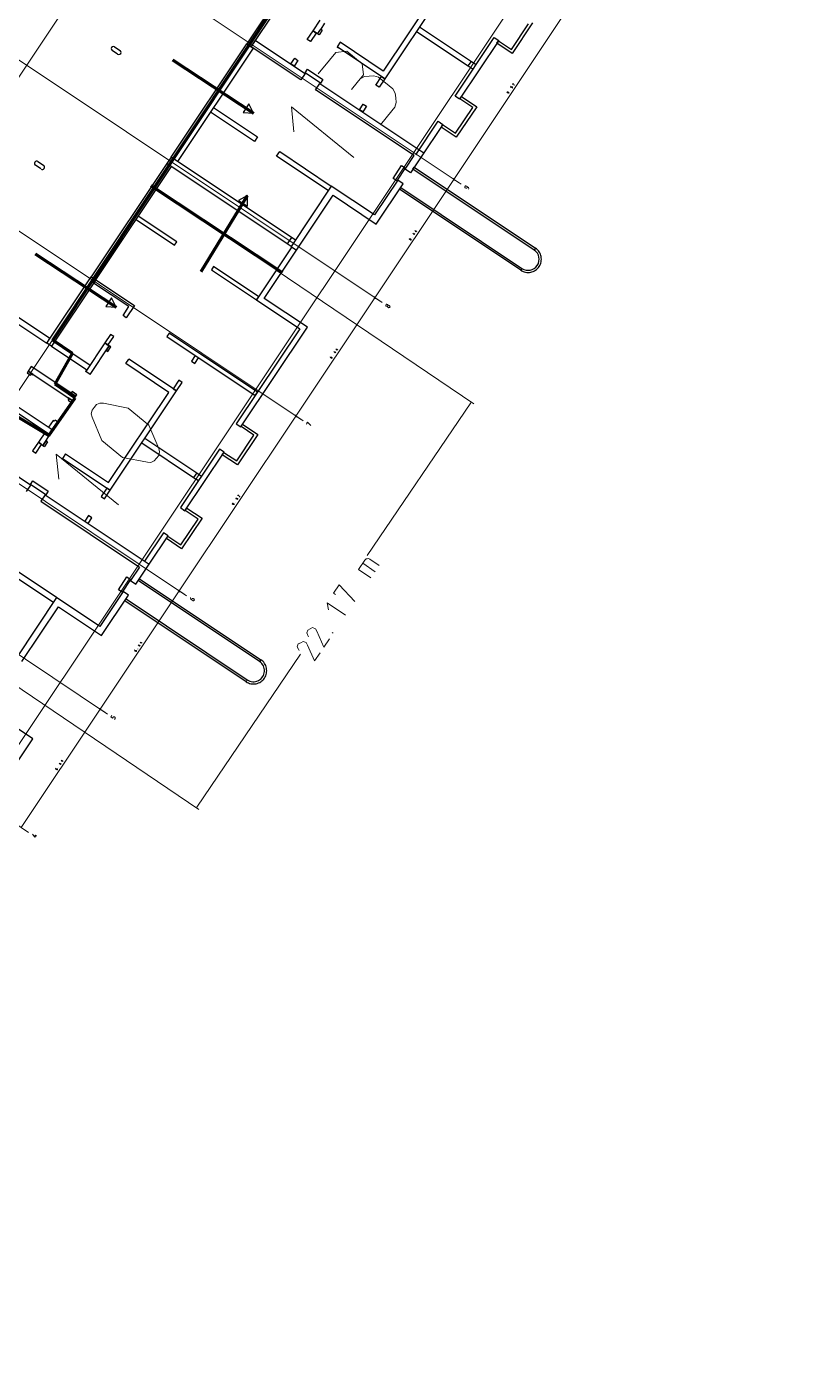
# Model space of a CAD drawing. Header units: metres. Extents: x 2680825 to 2680948, y 1252357 to 1252484.
# Drawn here: x 2680894.9 to 2680929.9, y 1252365.5 to 1252425.8 of the extents above; entities that cross this region are included whole.
import ezdxf

# ---------------------------------------------------------------- set-up
doc = ezdxf.new("R2010")
doc.units = ezdxf.units.M
doc.layers.add('0_BemassungAdo', color=5, linetype='Continuous', lineweight=0)
doc.layers.add('Bemaßung', color=7, linetype='Continuous', lineweight=13)
doc.layers.add('etappierung', color=7, linetype='Continuous')
doc.layers.add('geometrie', color=7, linetype='Continuous')
doc.layers.get('0_BemassungAdo').off()

# ---------------------------------------------------------------- blocks, each defined once
blk = doc.blocks.new('asdölkfasdiouhqreq')
at = {"layer": 'Bemaßung'}
for p, q in [((74.522, 26.167), (75.33, 26.975)), ((75.33, 26.975), (75.33, 23.339)), ((77.249, 26.975), (78.057, 26.975)), ((78.057, 26.975), (78.503, 26.975)), ((78.503, 26.975), (78.865, 26.613)), ((78.865, 26.613), (78.865, 26.167)), ((78.865, 26.167), (78.865, 25.721)), ((77.653, 25.359), (78.057, 25.359)), ((78.503, 25.359), (78.057, 25.359)), ((78.057, 25.359), (78.271, 25.359)), ((78.271, 25.359), (78.477, 25.274)), ((78.865, 25.721), (78.503, 25.359)), ((55.614, 24.485), (56.422, 25.293)), ((56.422, 25.293), (56.422, 21.657)), ((58.745, 25.091), (58.206, 24.081)), ((58.84, 25.218), (58.745, 25.091)), ((58.99, 25.293), (58.84, 25.218)), ((59.149, 25.293), (58.99, 25.293)), ((59.308, 25.293), (59.149, 25.293)), ((59.458, 25.218), (59.308, 25.293)), ((59.553, 25.091), (59.458, 25.218)), ((60.092, 24.081), (59.553, 25.091)), ((78.477, 25.274), (78.628, 25.122)), ((78.628, 25.122), (78.78, 24.971)), ((78.78, 24.971), (78.865, 24.765)), ((78.865, 24.765), (78.865, 24.551)), ((78.865, 24.551), (78.865, 24.147)), ((78.865, 24.147), (78.865, 23.932)), ((58.206, 24.081), (58.206, 22.869)), ((60.092, 22.869), (60.092, 24.081)), ((78.628, 23.575), (78.477, 23.424)), ((78.78, 23.727), (78.628, 23.575)), ((78.865, 23.932), (78.78, 23.727)), ((78.057, 23.339), (77.249, 23.339)), ((78.271, 23.339), (78.057, 23.339)), ((78.477, 23.424), (78.271, 23.339)), ((58.206, 22.869), (58.745, 21.859)), ((59.553, 21.859), (60.092, 22.869)), ((58.745, 21.859), (58.84, 21.732)), ((58.84, 21.732), (58.99, 21.657)), ((59.308, 21.657), (59.458, 21.732)), ((59.458, 21.732), (59.553, 21.859)), ((58.99, 21.657), (59.149, 21.657)), ((59.149, 21.657), (59.308, 21.657)), ((81.996, 19.82), (82.005, 19.831)), ((81.997, 19.808), (81.996, 19.82)), ((81.998, 19.798), (81.997, 19.808)), ((81.999, 19.792), (81.998, 19.798)), ((82.001, 19.787), (81.999, 19.792)), ((82.006, 19.783), (82.001, 19.787)), ((82.005, 19.831), (82.017, 19.832)), ((82.01, 19.779), (82.006, 19.783)), ((82.016, 19.777), (82.01, 19.779)), ((82.034, 19.741), (82.015, 19.734)), ((82.022, 19.778), (82.016, 19.777)), ((82.017, 19.832), (82.029, 19.833)), ((82.044, 19.78), (82.022, 19.778)), ((82.029, 19.833), (82.039, 19.825)), ((82.045, 19.76), (82.034, 19.741)), ((82.039, 19.825), (82.04, 19.813)), ((82.04, 19.813), (82.044, 19.78)), ((82.044, 19.78), (82.045, 19.76)), ((82.151, 19.747), (82.15, 19.752)), ((82.331, 19.862), (82.288, 19.858)), ((82.288, 19.858), (82.292, 19.815)), ((82.292, 19.815), (82.314, 19.817)), ((82.319, 19.763), (82.297, 19.761)), ((82.314, 19.817), (82.32, 19.817)), ((82.325, 19.763), (82.319, 19.763)), ((82.32, 19.817), (82.325, 19.816)), ((82.325, 19.816), (82.33, 19.812)), ((82.33, 19.766), (82.325, 19.763)), ((82.33, 19.812), (82.334, 19.808)), ((82.334, 19.77), (82.33, 19.766)), ((82.334, 19.808), (82.337, 19.803)), ((82.337, 19.775), (82.334, 19.77)), ((82.337, 19.803), (82.338, 19.797)), ((82.339, 19.781), (82.337, 19.775)), ((82.338, 19.797), (82.339, 19.786)), ((82.339, 19.786), (82.339, 19.781)), ((82.436, 19.856), (82.438, 19.862)), ((82.438, 19.862), (82.443, 19.873)), ((82.443, 19.873), (82.456, 19.877)), ((82.478, 19.844), (82.444, 19.775)), ((82.444, 19.775), (82.487, 19.779)), ((82.456, 19.877), (82.467, 19.872)), ((82.467, 19.872), (82.478, 19.867)), ((82.478, 19.867), (82.483, 19.855)), ((82.483, 19.855), (82.478, 19.844)), ((74.058, 19.046), (74.069, 19.065)), ((74.06, 19.025), (74.058, 19.046)), ((74.06, 19.025), (74.081, 19.028)), ((74.063, 18.993), (74.06, 19.025)), ((74.064, 18.981), (74.063, 18.993)), ((74.075, 18.972), (74.064, 18.981)), ((74.069, 19.065), (74.088, 19.072)), ((74.087, 18.973), (74.075, 18.972)), ((74.081, 19.028), (74.087, 19.028)), ((74.087, 19.028), (74.093, 19.026)), ((74.099, 18.974), (74.087, 18.973)), ((74.093, 19.026), (74.097, 19.023)), ((74.097, 19.023), (74.102, 19.019)), ((74.107, 18.985), (74.099, 18.974)), ((74.102, 19.019), (74.105, 19.014)), ((74.105, 19.014), (74.105, 19.008)), ((74.105, 19.008), (74.106, 18.997)), ((74.106, 18.997), (74.107, 18.985)), ((74.211, 18.985), (74.211, 18.991)), ((74.37, 19.099), (74.356, 19.021)), ((74.356, 19.021), (74.41, 19.026)), ((74.392, 19.046), (74.396, 19.003)), ((74.517, 19.113), (74.502, 19.035)), ((74.502, 19.035), (74.556, 19.04)), ((74.538, 19.06), (74.542, 19.017)), ((67.65, 18.431), (67.662, 18.45)), ((67.652, 18.411), (67.65, 18.431)), ((67.652, 18.411), (67.674, 18.413)), ((67.655, 18.379), (67.652, 18.411)), ((67.656, 18.367), (67.655, 18.379)), ((67.667, 18.358), (67.656, 18.367)), ((67.662, 18.45), (67.68, 18.458)), ((67.679, 18.359), (67.667, 18.358)), ((67.674, 18.413), (67.68, 18.414)), ((67.691, 18.36), (67.679, 18.359)), ((67.68, 18.414), (67.685, 18.412)), ((67.685, 18.412), (67.69, 18.408)), ((67.69, 18.408), (67.694, 18.405)), ((67.7, 18.371), (67.691, 18.36)), ((67.694, 18.405), (67.697, 18.399)), ((67.697, 18.399), (67.698, 18.394)), ((67.698, 18.394), (67.699, 18.383)), ((67.699, 18.383), (67.7, 18.371)), ((67.804, 18.371), (67.803, 18.376)), ((67.963, 18.485), (67.948, 18.407)), ((67.948, 18.407), (68.002, 18.412)), ((67.984, 18.432), (67.988, 18.389)), ((68.109, 18.499), (68.095, 18.421)), ((68.095, 18.421), (68.149, 18.426)), ((68.131, 18.446), (68.135, 18.403)), ((77.46, 18.586), (77.478, 18.608)), ((77.463, 18.562), (77.46, 18.586)), ((77.465, 18.539), (77.463, 18.562)), ((77.466, 18.528), (77.465, 18.539)), ((77.472, 18.517), (77.466, 18.528)), ((77.481, 18.509), (77.472, 18.517)), ((77.478, 18.608), (77.503, 18.611)), ((77.49, 18.502), (77.481, 18.509)), ((77.502, 18.498), (77.49, 18.502)), ((77.538, 18.423), (77.5, 18.408)), ((77.514, 18.499), (77.502, 18.498)), ((77.503, 18.611), (77.528, 18.613)), ((77.558, 18.503), (77.514, 18.499)), ((77.528, 18.613), (77.549, 18.595)), ((77.562, 18.462), (77.538, 18.423)), ((77.549, 18.595), (77.552, 18.57)), ((77.552, 18.57), (77.558, 18.503)), ((77.558, 18.503), (77.562, 18.462)), ((59.708, 17.683), (59.717, 17.694)), ((59.71, 17.671), (59.708, 17.683)), ((59.711, 17.661), (59.71, 17.671)), ((59.711, 17.655), (59.711, 17.661)), ((59.714, 17.65), (59.711, 17.655)), ((59.719, 17.646), (59.714, 17.65)), ((59.717, 17.694), (59.729, 17.695)), ((59.723, 17.642), (59.719, 17.646)), ((59.729, 17.64), (59.723, 17.642)), ((59.747, 17.604), (59.728, 17.597)), ((59.729, 17.695), (59.741, 17.696)), ((59.734, 17.641), (59.729, 17.64)), ((59.756, 17.643), (59.734, 17.641)), ((59.741, 17.696), (59.752, 17.688)), ((59.758, 17.623), (59.747, 17.604)), ((59.752, 17.688), (59.753, 17.676)), ((59.753, 17.676), (59.756, 17.643)), ((59.756, 17.643), (59.758, 17.623)), ((59.863, 17.61), (59.863, 17.615)), ((60.044, 17.725), (60.001, 17.721)), ((60.001, 17.721), (60.005, 17.678)), ((60.005, 17.678), (60.026, 17.68)), ((60.032, 17.626), (60.01, 17.624)), ((60.026, 17.68), (60.032, 17.681)), ((60.032, 17.681), (60.038, 17.679)), ((60.037, 17.626), (60.032, 17.626)), ((60.043, 17.629), (60.037, 17.626)), ((60.038, 17.679), (60.042, 17.675)), ((60.042, 17.675), (60.047, 17.671)), ((60.046, 17.634), (60.043, 17.629)), ((60.05, 17.638), (60.046, 17.634)), ((60.047, 17.671), (60.05, 17.666)), ((60.05, 17.666), (60.05, 17.66)), ((60.05, 17.66), (60.051, 17.649)), ((60.052, 17.644), (60.05, 17.638)), ((60.051, 17.649), (60.052, 17.644)), ((60.149, 17.719), (60.151, 17.725)), ((60.151, 17.725), (60.156, 17.736)), ((60.156, 17.736), (60.169, 17.741)), ((60.191, 17.707), (60.156, 17.638)), ((60.156, 17.638), (60.2, 17.642)), ((60.169, 17.741), (60.18, 17.736)), ((60.18, 17.736), (60.191, 17.731)), ((60.191, 17.731), (60.196, 17.718)), ((60.196, 17.718), (60.191, 17.707)), ((71.071, 17.994), (71.053, 17.972)), ((71.053, 17.972), (71.055, 17.947)), ((71.055, 17.947), (71.058, 17.923)), ((71.058, 17.923), (71.08, 17.905)), ((71.08, 17.905), (71.062, 17.883)), ((71.062, 17.883), (71.064, 17.858)), ((71.064, 17.858), (71.066, 17.836)), ((71.066, 17.836), (71.068, 17.811)), ((71.068, 17.811), (71.09, 17.793)), ((71.096, 17.996), (71.071, 17.994)), ((71.104, 17.907), (71.08, 17.905)), ((71.09, 17.793), (71.115, 17.796)), ((71.12, 17.999), (71.096, 17.996)), ((71.129, 17.909), (71.104, 17.907)), ((71.115, 17.796), (71.14, 17.798)), ((71.142, 17.981), (71.12, 17.999)), ((71.129, 17.909), (71.147, 17.931)), ((71.151, 17.891), (71.129, 17.909)), ((71.14, 17.798), (71.158, 17.82)), ((71.145, 17.956), (71.142, 17.981)), ((71.147, 17.931), (71.145, 17.956)), ((71.153, 17.867), (71.151, 17.891)), ((71.155, 17.845), (71.153, 17.867)), ((71.158, 17.82), (71.155, 17.845)), ((51.771, 16.909), (51.782, 16.928)), ((51.772, 16.889), (51.771, 16.909)), ((51.782, 16.928), (51.801, 16.935)), ((52.083, 16.962), (52.068, 16.884)), ((52.104, 16.909), (52.109, 16.866)), ((52.229, 16.976), (52.215, 16.898)), ((52.215, 16.898), (52.269, 16.903)), ((52.251, 16.923), (52.255, 16.88)), ((64.642, 17.377), (64.731, 17.386)), ((64.644, 17.355), (64.642, 17.377)), ((64.731, 17.386), (64.705, 17.181)), ((45.363, 16.294), (45.375, 16.313)), ((45.375, 16.313), (45.393, 16.321)), ((45.675, 16.348), (45.661, 16.27)), ((45.822, 16.362), (45.807, 16.284)), ((45.843, 16.309), (45.847, 16.266)), ((51.772, 16.889), (51.794, 16.891)), ((51.776, 16.856), (51.772, 16.889)), ((51.777, 16.844), (51.776, 16.856)), ((51.787, 16.835), (51.777, 16.844)), ((51.799, 16.836), (51.787, 16.835)), ((51.794, 16.891), (51.8, 16.891)), ((51.811, 16.838), (51.799, 16.836)), ((51.8, 16.891), (51.806, 16.889)), ((51.806, 16.889), (51.81, 16.886)), ((51.81, 16.886), (51.815, 16.882)), ((51.82, 16.848), (51.811, 16.838)), ((51.815, 16.882), (51.817, 16.877)), ((51.817, 16.877), (51.818, 16.871)), ((51.818, 16.871), (51.819, 16.86)), ((51.819, 16.86), (51.82, 16.848)), ((51.924, 16.848), (51.924, 16.854)), ((52.068, 16.884), (52.123, 16.889)), ((55.177, 16.422), (55.201, 16.461)), ((55.181, 16.38), (55.177, 16.422)), ((55.181, 16.38), (55.225, 16.385)), ((55.187, 16.314), (55.181, 16.38)), ((55.19, 16.289), (55.187, 16.314)), ((55.201, 16.461), (55.239, 16.476)), ((55.225, 16.385), (55.237, 16.386)), ((55.237, 16.386), (55.249, 16.382)), ((55.249, 16.382), (55.258, 16.375)), ((55.258, 16.375), (55.267, 16.367)), ((55.279, 16.297), (55.261, 16.276)), ((55.267, 16.367), (55.273, 16.356)), ((55.273, 16.356), (55.274, 16.344)), ((55.274, 16.344), (55.276, 16.322)), ((55.276, 16.322), (55.279, 16.297)), ((45.365, 16.274), (45.363, 16.294)), ((45.365, 16.274), (45.387, 16.276)), ((45.368, 16.242), (45.365, 16.274)), ((45.369, 16.23), (45.368, 16.242)), ((45.38, 16.221), (45.369, 16.23)), ((45.392, 16.222), (45.38, 16.221)), ((45.387, 16.276), (45.392, 16.277)), ((45.392, 16.277), (45.398, 16.275)), ((45.404, 16.223), (45.392, 16.222)), ((45.398, 16.275), (45.403, 16.271)), ((45.403, 16.271), (45.407, 16.268)), ((45.413, 16.234), (45.404, 16.223)), ((45.407, 16.268), (45.41, 16.262)), ((45.41, 16.262), (45.41, 16.257)), ((45.41, 16.257), (45.411, 16.246)), ((45.411, 16.246), (45.413, 16.234)), ((45.517, 16.234), (45.516, 16.239)), ((45.661, 16.27), (45.715, 16.275)), ((45.697, 16.295), (45.701, 16.252)), ((45.807, 16.284), (45.862, 16.289)), ((48.853, 15.863), (48.764, 15.855)), ((48.764, 15.855), (48.772, 15.766)), ((48.772, 15.766), (48.817, 15.77)), ((48.817, 15.77), (48.829, 15.771)), ((48.829, 15.771), (48.84, 15.768)), ((48.84, 15.768), (48.849, 15.76)), ((48.849, 15.76), (48.859, 15.753)), ((48.859, 15.753), (48.864, 15.742)), ((48.864, 15.742), (48.866, 15.73)), ((48.869, 15.696), (48.865, 15.684)), ((48.866, 15.73), (48.868, 15.708)), ((48.868, 15.708), (48.869, 15.696)), ((55.211, 16.271), (55.19, 16.289)), ((55.236, 16.273), (55.211, 16.271)), ((55.261, 16.276), (55.236, 16.273)), ((42.409, 15.246), (42.379, 15.085)), ((42.379, 15.085), (42.49, 15.096)), ((42.453, 15.137), (42.461, 15.048)), ((48.827, 15.659), (48.783, 15.655)), ((48.839, 15.66), (48.827, 15.659)), ((48.85, 15.666), (48.839, 15.66)), ((48.858, 15.675), (48.85, 15.666)), ((48.865, 15.684), (48.858, 15.675)), ((58.748, 11.297), (58.951, 11.54)), ((58.951, 11.54), (59.041, 10.534)), ((59.482, 11.587), (59.93, 11.627)), ((59.492, 11.476), (59.482, 11.587)), ((59.93, 11.627), (59.796, 10.601)), ((56.479, 11.151), (56.504, 11.21)), ((56.504, 11.21), (56.556, 11.322)), ((56.911, 11.02), (56.554, 10.313)), ((56.556, 11.322), (56.69, 11.371)), ((56.69, 11.371), (56.802, 11.319)), ((56.802, 11.319), (56.914, 11.266)), ((56.963, 11.133), (56.911, 11.02)), ((56.914, 11.266), (56.963, 11.133)), ((57.233, 11.218), (57.258, 11.277)), ((57.258, 11.277), (57.311, 11.389)), ((57.666, 11.088), (57.308, 10.38)), ((57.311, 11.389), (57.444, 11.438)), ((57.444, 11.438), (57.557, 11.386)), ((57.557, 11.386), (57.669, 11.334)), ((57.718, 11.2), (57.666, 11.088)), ((57.669, 11.334), (57.718, 11.2)), ((61.021, 11.386), (61.524, 11.431)), ((61.081, 10.716), (61.021, 11.386)), ((61.416, 10.746), (61.357, 11.416)), ((61.524, 11.431), (61.569, 11.435)), ((61.569, 11.435), (61.613, 11.421)), ((61.613, 11.421), (61.647, 11.393)), ((61.647, 11.393), (61.682, 11.364)), ((61.682, 11.364), (61.703, 11.323)), ((61.703, 11.323), (61.707, 11.278)), ((61.707, 11.278), (61.752, 10.775)), ((56.554, 10.313), (57.001, 10.352)), ((57.308, 10.38), (57.755, 10.42)), ((58.063, 10.447), (58.058, 10.503))]:
    blk.add_line(p, q, dxfattribs=at)
at = {"layer": 'Bemaßung', "color": 1, "lineweight": 18}
for p, q in [((69.17, 22.838), (70.127, 12.087)), ((47.084, 20.872), (48.041, 10.121)), ((70.079, 12.224), (61.751, 11.483)), ((48.064, 10.264), (56.392, 11.006))]:
    blk.add_line(p, q, dxfattribs=at)
at = {"layer": 'etappierung', "color": 5, "lineweight": 9}
for p, q in [((106.986, 41.071), (10.211, 31.792)), ((75.429, 40.053), (77.467, 18.801)), ((69.022, 39.439), (71.06, 18.187)), ((62.614, 38.825), (64.652, 17.572)), ((53.142, 37.917), (55.18, 16.664)), ((46.735, 37.302), (48.772, 16.05)), ((40.327, 36.688), (42.365, 15.435)), ((107.738, 33.236), (10.962, 23.957)), ((108.587, 24.38), (11.812, 15.101))]:
    blk.add_line(p, q, dxfattribs=at)
at = {"layer": 'etappierung', "color": 5, "lineweight": 211}
for p, q in [((73.58, 32.485), (74.021, 28.112)), ((62.845, 31.757), (63.287, 27.384)), ((66.977, 25.433), (70.966, 25.972))]:
    blk.add_line(p, q, dxfattribs=at)
at = {"layer": 'etappierung', "color": 5, "lineweight": 120}
for p, q in [((60.313, 28.669), (79.009, 30.501)), ((68.547, 29.654), (69.248, 22.555)), ((60.415, 27.603), (60.313, 28.669)), ((56.53, 28.339), (56.86, 26.08)), ((58.841, 27.324), (60.415, 27.603)), ((58.942, 26.232), (58.841, 27.324)), ((56.86, 26.08), (58.942, 26.232))]:
    blk.add_line(p, q, dxfattribs=at)
at = {"layer": 'etappierung'}
for p, q in [((74.217, 28.547), (73.743, 28.499)), ((73.743, 28.499), (74.021, 28.112)), ((74.021, 28.112), (74.217, 28.547)), ((63.482, 27.819), (63.008, 27.771)), ((63.008, 27.771), (63.287, 27.384)), ((63.287, 27.384), (63.482, 27.819)), ((70.525, 26.153), (70.589, 25.681)), ((70.966, 25.972), (70.525, 26.153)), ((70.589, 25.681), (70.966, 25.972))]:
    blk.add_line(p, q, dxfattribs=at)
at = {"layer": 'etappierung', "color": 5, "lineweight": 5}
for p, q in [((86.901, 20.107), (77.429, 19.199)), ((77.429, 19.199), (71.021, 18.585)), ((77.429, 19.199), (77.379, 19.194)), ((77.397, 19.16), (77.461, 19.237)), ((77.453, 18.95), (77.427, 19.224)), ((77.479, 19.204), (77.429, 19.199)), ((71.021, 18.585), (64.614, 17.97)), ((71.021, 18.585), (70.972, 18.58)), ((70.99, 18.546), (71.053, 18.623)), ((71.045, 18.336), (71.019, 18.609)), ((71.071, 18.589), (71.021, 18.585)), ((64.614, 17.97), (55.142, 17.062)), ((64.614, 17.97), (64.564, 17.965)), ((64.582, 17.932), (64.646, 18.009)), ((64.638, 17.721), (64.611, 17.995)), ((64.664, 17.975), (64.614, 17.97)), ((55.142, 17.062), (48.734, 16.448)), ((55.142, 17.062), (55.092, 17.057)), ((55.11, 17.023), (55.174, 17.101)), ((55.166, 16.813), (55.139, 17.087)), ((55.192, 17.067), (55.142, 17.062)), ((48.734, 16.448), (42.327, 15.833)), ((48.734, 16.448), (48.684, 16.443)), ((48.702, 16.409), (48.766, 16.486)), ((48.758, 16.199), (48.732, 16.472)), ((48.784, 16.452), (48.734, 16.448))]:
    blk.add_line(p, q, dxfattribs=at)
at = {"layer": 'geometrie', "color": 7}
for p, q in [((72.204, 34.573), (72.176, 34.872)), ((72.375, 34.891), (72.402, 34.592)), ((65.986, 33.977), (65.957, 34.275)), ((66.156, 34.294), (66.186, 33.996)), ((60.291, 28.812), (60.091, 30.901)), ((59.866, 30.629), (60.042, 28.788)), ((70.126, 29.755), (76.26, 30.343)), ((79.593, 30.663), (76.26, 30.343)), ((76.26, 30.343), (76.293, 29.995)), ((76.284, 30.094), (79, 30.355)), ((69.778, 29.721), (63.644, 29.133)), ((70.126, 29.755), (69.778, 29.721)), ((70.403, 23.204), (69.778, 29.721)), ((70.159, 29.407), (70.126, 29.755)), ((70.751, 23.238), (70.126, 29.755)), ((76.293, 29.995), (70.159, 29.407)), ((73.06, 27.275), (72.831, 29.663)), ((73.08, 29.687), (73.309, 27.299)), ((76.284, 30.094), (76.632, 30.128)), ((76.541, 27.408), (76.284, 30.094)), ((76.632, 30.128), (76.89, 27.441)), ((60.042, 28.788), (63.644, 29.133)), ((63.644, 29.133), (63.668, 28.885)), ((63.668, 28.885), (69.802, 29.473)), ((66.931, 29.197), (67.132, 27.108)), ((67.311, 27.125), (67.11, 29.215)), ((58.5, 28.64), (58.44, 28.634)), ((58.44, 28.634), (58.458, 28.445)), ((58.458, 28.445), (58.518, 28.451)), ((58.53, 28.643), (58.5, 28.64)), ((58.518, 28.451), (58.524, 28.391)), ((58.524, 28.391), (58.554, 28.394)), ((58.778, 28.667), (58.53, 28.643)), ((58.53, 28.643), (58.761, 26.235)), ((58.554, 28.394), (58.53, 28.643)), ((59.009, 26.259), (58.778, 28.667)), ((60.042, 28.788), (60.291, 28.812)), ((60.066, 28.539), (60.042, 28.788)), ((63.668, 28.885), (60.066, 28.539)), ((60.315, 28.563), (60.066, 28.539)), ((60.066, 28.539), (60.249, 26.629)), ((60.498, 26.653), (60.315, 28.563)), ((63.489, 28.867), (63.668, 28.885)), ((63.672, 26.957), (63.489, 28.867)), ((63.668, 28.885), (63.868, 26.795)), ((78.148, 28.345), (78.611, 28.39)), ((78.611, 28.39), (79.184, 28.444)), ((78.635, 28.141), (78.611, 28.39)), ((78.611, 28.39), (78.628, 28.21)), ((54.602, 25.304), (54.321, 28.239)), ((56.92, 26.059), (56.713, 28.218)), ((56.962, 28.242), (57.169, 26.082)), ((76.815, 28.217), (77.124, 28.247)), ((76.832, 28.038), (76.815, 28.217)), ((77.141, 28.068), (76.832, 28.038)), ((77.121, 28.066), (77.141, 28.068)), ((77.124, 28.247), (77.141, 28.068)), ((78.165, 28.166), (78.148, 28.345)), ((78.628, 28.21), (78.165, 28.166)), ((78.185, 28.168), (78.165, 28.166)), ((78.635, 28.141), (78.884, 28.165)), ((78.643, 28.061), (78.635, 28.141)), ((78.891, 28.085), (78.643, 28.061)), ((79.207, 28.196), (78.884, 28.165)), ((78.884, 28.165), (78.891, 28.085)), ((73.309, 27.299), (73.06, 27.275)), ((76.541, 27.408), (76.532, 27.502)), ((76.89, 27.441), (76.541, 27.408)), ((76.908, 27.463), (77.107, 27.482)), ((76.988, 26.627), (76.908, 27.463)), ((77.107, 27.482), (77.187, 26.646)), ((61.707, 26.769), (60.165, 26.621)), ((60.165, 26.621), (60.244, 26.628)), ((60.188, 26.372), (60.165, 26.621)), ((62.169, 26.813), (61.707, 26.769)), ((61.707, 26.769), (61.724, 26.59)), ((61.731, 26.52), (61.707, 26.769)), ((61.724, 26.59), (62.187, 26.634)), ((62.167, 26.632), (62.187, 26.634)), ((62.187, 26.634), (62.169, 26.813)), ((63.194, 26.911), (63.672, 26.957)), ((63.211, 26.732), (63.194, 26.911)), ((63.868, 26.795), (63.211, 26.732)), ((63.231, 26.734), (63.211, 26.732)), ((67.132, 27.108), (67.311, 27.125)), ((76.618, 26.612), (76.966, 26.645)), ((77.129, 21.279), (76.618, 26.612)), ((76.618, 26.612), (76.627, 26.517)), ((76.966, 26.645), (77.506, 21.014)), ((77.187, 26.646), (76.988, 26.627)), ((78.985, 27.11), (78.736, 27.086)), ((78.984, 24.499), (78.736, 27.086)), ((78.736, 27.086), (78.744, 27.007)), ((79.209, 24.772), (78.985, 27.11)), ((56.324, 26.253), (55.861, 26.208)), ((55.861, 26.208), (55.878, 26.029)), ((55.878, 26.029), (56.341, 26.073)), ((55.898, 26.031), (55.878, 26.029)), ((56.896, 26.307), (56.324, 26.253)), ((56.324, 26.253), (56.348, 26.004)), ((56.341, 26.073), (56.324, 26.253)), ((56.348, 26.004), (56.92, 26.059)), ((56.597, 26.028), (56.348, 26.004)), ((56.348, 26.004), (56.355, 25.924)), ((56.604, 25.948), (56.597, 26.028)), ((56.92, 26.059), (56.896, 26.307)), ((57.169, 26.082), (56.92, 26.059)), ((57.514, 26.357), (57.146, 26.321)), ((57.169, 26.082), (57.537, 26.118)), ((57.52, 26.297), (57.514, 26.357)), ((57.579, 26.303), (57.52, 26.297)), ((57.537, 26.118), (57.596, 26.124)), ((57.596, 26.124), (57.579, 26.303)), ((58.714, 26.411), (58.654, 26.406)), ((58.654, 26.406), (58.671, 26.227)), ((58.671, 26.227), (58.731, 26.232)), ((58.738, 26.474), (58.708, 26.471)), ((58.708, 26.471), (58.714, 26.411)), ((58.731, 26.232), (58.761, 26.235)), ((58.761, 26.235), (58.738, 26.474)), ((58.761, 26.235), (59.009, 26.259)), ((59.07, 26.516), (58.986, 26.508)), ((58.986, 26.508), (59.009, 26.259)), ((59.07, 26.516), (58.99, 26.508)), ((59.009, 26.259), (59.094, 26.267)), ((59.094, 26.267), (59.07, 26.516)), ((60.188, 26.372), (61.731, 26.52)), ((61.731, 26.52), (61.482, 26.496)), ((61.482, 26.496), (61.489, 26.416)), ((61.489, 26.416), (61.738, 26.44)), ((61.738, 26.44), (61.731, 26.52)), ((73.174, 26.081), (73.423, 26.105)), ((73.442, 23.285), (73.174, 26.081)), ((73.423, 26.105), (73.691, 23.309)), ((56.604, 25.948), (56.355, 25.924)), ((61.583, 25.441), (61.832, 25.465)), ((61.807, 23.103), (61.583, 25.441)), ((62.08, 22.878), (61.832, 25.465)), ((61.832, 25.465), (61.839, 25.386)), ((54.602, 25.304), (54.254, 25.271)), ((54.62, 25.326), (54.819, 25.345)), ((54.701, 24.49), (54.62, 25.326)), ((54.819, 25.345), (54.9, 24.509)), ((56.698, 24.973), (56.449, 24.949)), ((56.449, 24.949), (56.457, 24.87)), ((56.449, 24.949), (56.697, 22.362)), ((56.698, 24.973), (56.922, 22.635)), ((63.885, 24.789), (63.706, 24.771)), ((63.706, 24.771), (64.164, 19.986)), ((64.344, 20.003), (63.885, 24.789)), ((67.501, 25.135), (67.322, 25.118)), ((67.322, 25.118), (67.557, 22.67)), ((67.736, 22.688), (67.501, 25.135)), ((84.367, 25.015), (78.984, 24.499)), ((84.095, 25.24), (79.209, 24.772)), ((81.551, 24.745), (81.82, 21.939)), ((81.8, 24.769), (82.069, 21.963)), ((54.679, 24.508), (54.331, 24.475)), ((54.331, 24.475), (54.34, 24.38)), ((54.331, 24.475), (54.842, 19.142)), ((54.679, 24.508), (55.219, 18.877)), ((54.9, 24.509), (54.701, 24.49)), ((77.171, 24.506), (77.48, 24.536)), ((77.188, 24.327), (77.171, 24.506)), ((77.497, 24.357), (77.188, 24.327)), ((77.459, 24.534), (77.48, 24.536)), ((77.48, 24.536), (77.497, 24.357)), ((78.504, 24.634), (78.967, 24.678)), ((78.524, 24.636), (78.504, 24.634)), ((78.521, 24.455), (78.504, 24.634)), ((78.984, 24.499), (78.521, 24.455)), ((78.967, 24.678), (78.984, 24.499)), ((50.887, 23.944), (51.155, 21.148)), ((51.404, 21.172), (51.136, 23.968)), ((56.922, 22.635), (61.807, 23.103)), ((62.525, 23.102), (62.063, 23.057)), ((62.063, 23.057), (62.08, 22.878)), ((62.505, 23.1), (62.525, 23.102)), ((62.542, 22.923), (62.525, 23.102)), ((63.853, 23.229), (63.55, 23.2)), ((63.57, 23.202), (63.55, 23.2)), ((63.55, 23.2), (63.567, 23.021)), ((63.567, 23.021), (63.871, 23.05)), ((70.427, 22.946), (67.557, 22.67)), ((70.751, 23.238), (70.403, 23.204)), ((70.423, 22.995), (70.403, 23.204)), ((73.691, 23.309), (70.423, 22.995)), ((70.423, 22.995), (70.451, 22.697)), ((70.451, 22.697), (73.421, 22.982)), ((70.771, 23.029), (70.751, 23.238)), ((73.421, 22.982), (73.645, 20.644)), ((73.915, 20.971), (73.691, 23.309)), ((55.192, 22.399), (54.884, 22.369)), ((54.884, 22.369), (54.901, 22.19)), ((55.172, 22.397), (55.192, 22.399)), ((55.21, 22.22), (55.192, 22.399)), ((56.68, 22.541), (56.217, 22.497)), ((56.237, 22.499), (56.217, 22.497)), ((56.217, 22.497), (56.234, 22.318)), ((56.234, 22.318), (56.697, 22.362)), ((56.697, 22.362), (56.68, 22.541)), ((56.697, 22.362), (62.08, 22.878)), ((59.264, 22.608), (59.533, 19.802)), ((59.513, 22.632), (59.782, 19.826)), ((62.08, 22.878), (62.542, 22.923)), ((67.557, 22.67), (67.736, 22.688)), ((67.557, 22.67), (67.781, 20.332)), ((67.83, 22.446), (70.451, 22.697)), ((68.054, 20.107), (67.83, 22.446)), ((54.901, 22.19), (55.21, 22.22)), ((80.382, 21.541), (83.556, 21.845)), ((81.82, 21.939), (82.069, 21.963)), ((81.82, 21.939), (81.845, 21.681)), ((82.069, 21.963), (82.094, 21.705)), ((83.556, 21.845), (83.58, 21.596)), ((51.404, 21.172), (48.136, 20.859)), ((51.628, 18.834), (51.404, 21.172)), ((75.796, 21.151), (73.915, 20.971)), ((75.725, 21.365), (76.422, 21.432)), ((75.744, 21.166), (75.725, 21.365)), ((76.441, 21.233), (75.744, 21.166)), ((75.824, 20.853), (75.796, 21.151)), ((76.393, 21.208), (77.129, 21.279)), ((76.421, 20.91), (76.393, 21.208)), ((76.422, 21.432), (76.441, 21.233)), ((77.208, 21.236), (79.02, 21.41)), ((79.044, 21.161), (77.232, 20.987)), ((78.899, 21.147), (79.028, 21.16)), ((78.978, 20.321), (78.899, 21.147)), ((79.02, 21.41), (79.044, 21.161)), ((79.028, 21.16), (79.095, 20.463)), ((80.406, 21.292), (80.382, 21.541)), ((83.58, 21.596), (80.406, 21.292)), ((80.421, 21.293), (80.551, 21.306)), ((80.488, 20.597), (80.421, 21.293)), ((80.551, 21.306), (80.63, 20.48)), ((83.436, 21.582), (83.565, 21.595)), ((83.515, 20.756), (83.436, 21.582)), ((83.565, 21.595), (83.632, 20.898)), ((48.164, 20.56), (51.134, 20.845)), ((51.134, 20.845), (51.358, 18.507)), ((73.645, 20.644), (75.824, 20.853)), ((75.526, 20.824), (75.625, 20.833)), ((76.156, 14.257), (75.526, 20.824)), ((75.625, 20.833), (76.255, 14.267)), ((77.506, 21.014), (76.421, 20.91)), ((76.62, 20.929), (76.72, 20.938)), ((77.25, 14.362), (76.62, 20.929)), ((76.72, 20.938), (77.35, 14.372)), ((79.095, 20.463), (80.488, 20.597)), ((85.166, 20.915), (83.515, 20.756)), ((83.632, 20.898), (85.025, 21.032)), ((45.767, 17.97), (45.542, 20.309)), ((67.781, 20.332), (62.632, 19.839)), ((62.656, 19.59), (68.054, 20.107)), ((64.164, 19.986), (64.344, 20.003)), ((80.63, 20.48), (78.978, 20.321)), ((61.269, 19.708), (58.095, 19.404)), ((58.095, 19.404), (58.119, 19.155)), ((58.119, 19.155), (61.293, 19.459)), ((59.782, 19.826), (59.533, 19.802)), ((59.533, 19.802), (59.558, 19.544)), ((59.782, 19.826), (59.807, 19.568)), ((61.149, 19.445), (61.278, 19.458)), ((61.228, 18.619), (61.149, 19.445)), ((61.293, 19.459), (61.269, 19.708)), ((61.278, 19.458), (61.345, 18.761)), ((62.632, 19.839), (62.656, 19.59)), ((62.671, 19.591), (62.8, 19.604)), ((62.738, 18.895), (62.671, 19.591)), ((62.8, 19.604), (62.88, 18.778)), ((51.358, 18.507), (53.537, 18.716)), ((53.509, 19.014), (51.628, 18.834)), ((53.438, 19.228), (54.134, 19.295)), ((53.457, 19.029), (53.438, 19.228)), ((54.153, 19.096), (53.457, 19.029)), ((53.537, 18.716), (53.509, 19.014)), ((54.842, 19.142), (54.106, 19.071)), ((54.106, 19.071), (54.134, 18.773)), ((54.134, 19.295), (54.153, 19.096)), ((54.134, 18.773), (55.219, 18.877)), ((54.333, 18.792), (54.433, 18.801)), ((54.963, 12.225), (54.333, 18.792)), ((54.433, 18.801), (55.062, 12.235)), ((56.732, 19.273), (55.195, 19.125)), ((55.219, 18.877), (56.756, 19.024)), ((56.612, 19.01), (56.741, 19.023)), ((56.691, 18.184), (56.612, 19.01)), ((56.756, 19.024), (56.732, 19.273)), ((56.741, 19.023), (56.808, 18.326)), ((58.134, 19.156), (58.263, 19.169)), ((58.201, 18.46), (58.134, 19.156)), ((58.263, 19.169), (58.343, 18.343)), ((62.88, 18.778), (61.228, 18.619)), ((61.345, 18.761), (62.738, 18.895)), ((53.239, 18.687), (53.338, 18.696)), ((53.868, 12.12), (53.239, 18.687)), ((53.338, 18.696), (53.968, 12.13)), ((58.343, 18.343), (56.691, 18.184)), ((56.808, 18.326), (58.201, 18.46)), ((40.369, 17.453), (45.767, 17.97)), ((76.255, 14.267), (76.156, 14.257)), ((77.35, 14.372), (77.25, 14.362)), ((53.968, 12.13), (53.868, 12.12)), ((55.062, 12.235), (54.963, 12.225))]:
    blk.add_line(p, q, dxfattribs=at)
for centre, radius, start, end in [((72.275, 34.881), 0.1, 5.47269, 185.48111), ((72.303, 34.583), 0.0994, 185.47269, 5.48111), ((66.057, 34.285), 0.1, 5.49594, 185.45786), ((66.086, 33.986), 0.101, 185.51919, 5.48111), ((76.752, 14.314), 0.6, 185.47516, 207.98067), ((76.753, 14.314), 0.6, 207.99087, 230.48982), ((76.753, 14.314), 0.5, 185.4818, 5.47199), ((76.753, 14.314), 0.599, 297.96228, 320.49917), ((76.754, 14.314), 0.598, 320.45493, 343.00134), ((76.753, 14.314), 0.6, 342.97313, 5.47864), ((76.753, 14.314), 0.599, 230.45653, 252.96999), ((76.753, 14.314), 0.6, 252.97297, 275.47864), ((76.753, 14.314), 0.599, 275.47004, 297.98594), ((54.465, 12.177), 0.6, 185.47516, 207.98067), ((54.465, 12.177), 0.5, 185.47565, 5.47815), ((54.466, 12.177), 0.6, 342.97313, 5.47864), ((54.464, 12.177), 0.599, 207.96906, 230.51163), ((54.465, 12.176), 0.599, 230.44195, 252.98457), ((54.465, 12.177), 0.6, 252.97297, 275.47864), ((54.465, 12.177), 0.6, 275.47516, 297.98082), ((54.466, 12.177), 0.599, 297.96228, 320.49917), ((54.466, 12.177), 0.6, 320.47675, 342.97952)]:
    blk.add_arc(centre, radius, start, end, dxfattribs=at)
blk = doc.blocks.new('A$Cbb9cbaab')
blk.add_blockref('asdölkfasdiouhqreq', (-9.862, -4.002))

msp = doc.modelspace()

# ---------------------------------------------------------------- block references
at = {"layer": '0_BemassungAdo', "rotation": 50.80316544729117}
msp.add_blockref('A$Cbb9cbaab', (2680883.288, 1252356.959), dxfattribs=at)

doc.saveas('drawing.dxf')
